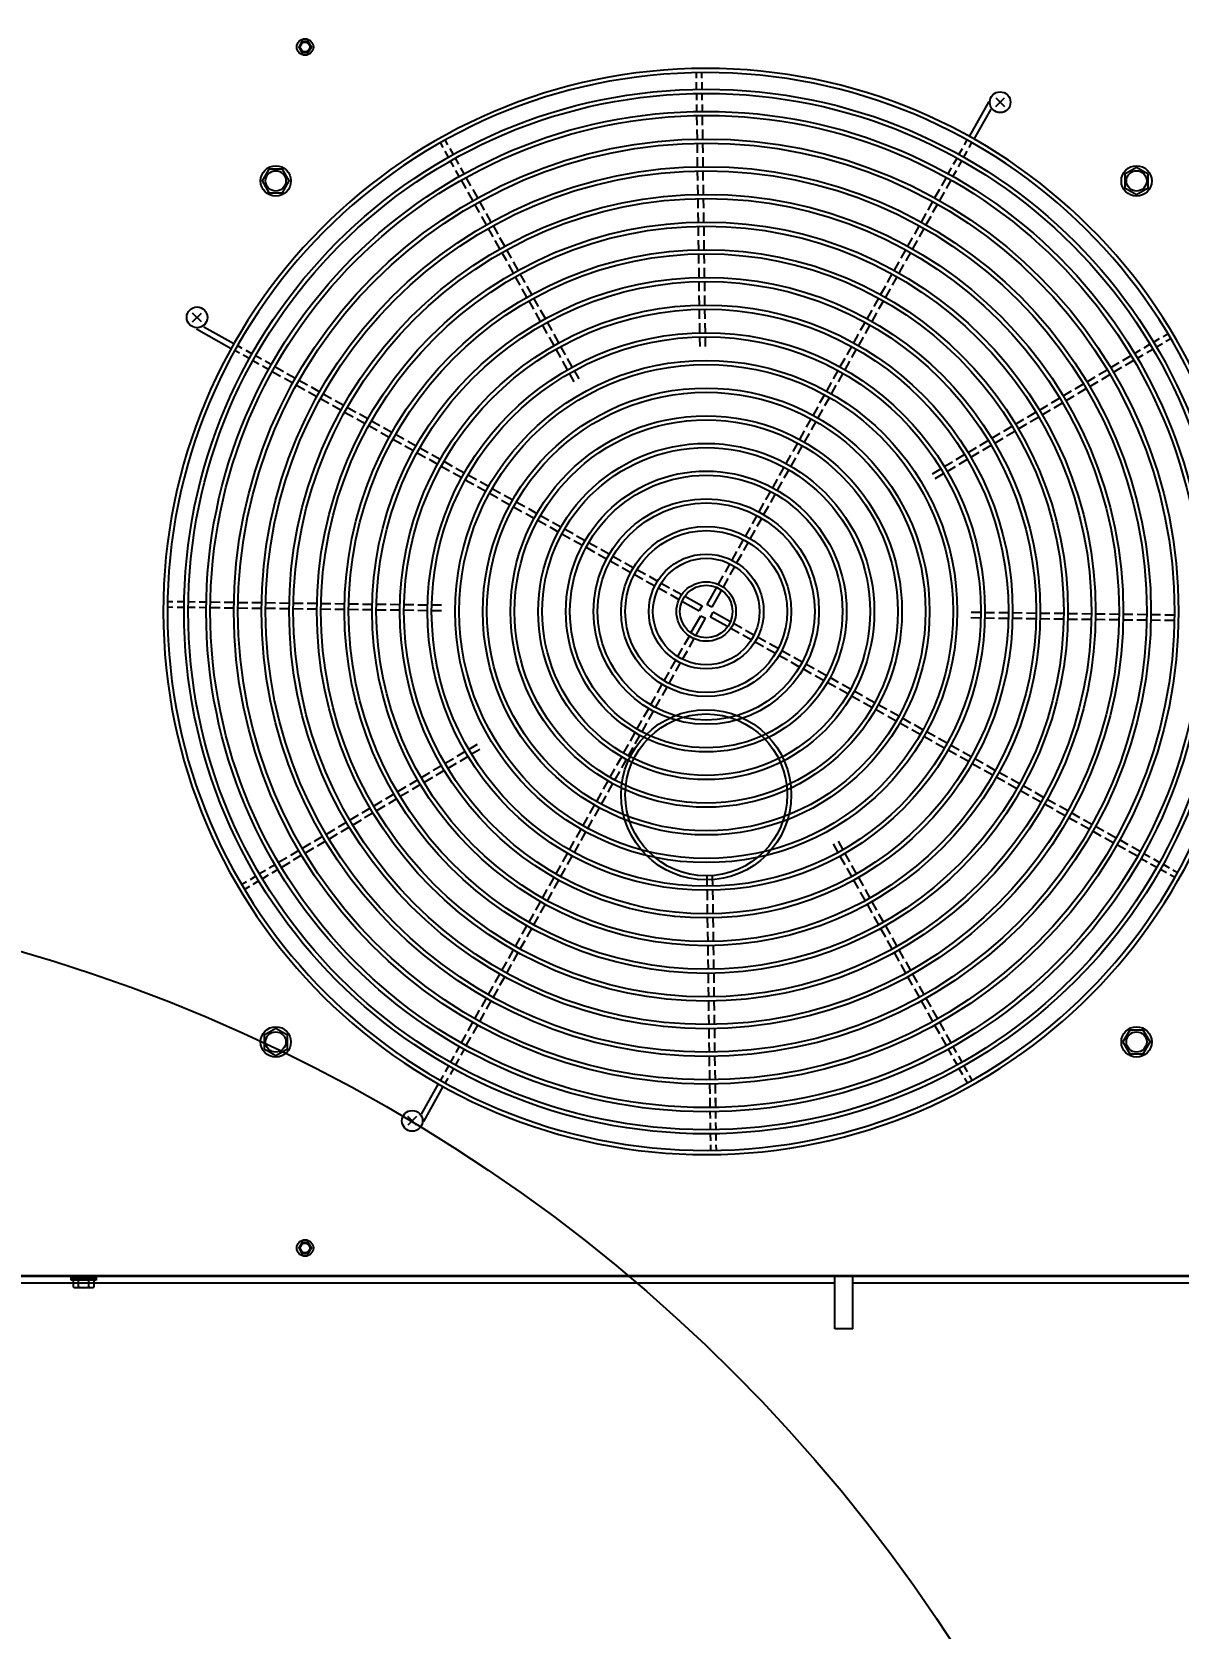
# Model space of a CAD drawing. Header units: millimetres. Extents: x 0 to 31017, y 0 to 21335.
# Drawn here: x 27058 to 27140.9, y 3095.1 to 3210.4 of the extents above; entities that cross this region are included whole.
import ezdxf
from ezdxf import colors
from ezdxf.entities.mleader import LeaderData, LeaderLine
from ezdxf.enums import TextEntityAlignment as Align
from ezdxf.math import Vec2, Vec3

# ---------------------------------------------------------------- set-up
doc = ezdxf.new("R2010")
doc.units = ezdxf.units.MM
doc.layers.add('DIM', color=2, linetype='Continuous')
doc.styles.get("Standard").update_dxf_attribs({"font": 'arial.ttf'})

# ---------------------------------------------------------------- blocks, each defined once
blk = doc.blocks.new('3F機組圖灰底')
at = {"layer": 'DIM', "color": 8}
for p, q in [((106694.26, -45766.24), (106694.26, -45765.84)), ((106694.66, -45766.24), (106694.66, -45765.84)), ((106694.27, -45767.04), (106694.27, -45766.54)), ((106694.28, -45767.84), (106694.28, -45767.34)), ((106694.67, -45767.04), (106694.67, -45766.54)), ((106694.68, -45767.84), (106694.68, -45767.34)), ((106694.29, -45768.64), (106694.29, -45768.14)), ((106694.69, -45768.64), (106694.69, -45768.14)), ((106715.39, -45767.93), (106713.98, -45770.45)), ((106715.54, -45768.47), (106714.32, -45770.64)), ((106715.9, -45768.3), (106716.54, -45767.66)), ((106715.9, -45767.66), (106716.54, -45768.3)), ((106694.31, -45769.64), (106694.3, -45768.94)), ((106694.71, -45769.64), (106694.7, -45768.94)), ((106676.3, -45771.06), (106676.1, -45770.71)), ((106694.33, -45770.64), (106694.32, -45769.94)), ((106694.73, -45770.64), (106694.72, -45769.94)), ((106713.64, -45771.06), (106713.83, -45770.71)), ((106675.95, -45771.25), (106675.76, -45770.9)), ((106676.34, -45771.95), (106676.1, -45771.51)), ((106676.69, -45771.76), (106676.45, -45771.32)), ((106694.34, -45771.64), (106694.33, -45770.94)), ((106694.35, -45772.64), (106694.34, -45771.94)), ((106694.74, -45771.64), (106694.73, -45770.94)), ((106694.75, -45772.64), (106694.74, -45771.94)), ((106713.24, -45771.76), (106713.49, -45771.32)), ((106713.59, -45771.95), (106713.84, -45771.52)), ((106713.98, -45771.25), (106714.18, -45770.9)), ((106676.73, -45772.65), (106676.49, -45772.21)), ((106677.08, -45772.45), (106676.84, -45772.02)), ((106677.12, -45773.35), (106676.88, -45772.91)), ((106677.47, -45773.15), (106677.23, -45772.72)), ((106694.36, -45773.64), (106694.35, -45772.94)), ((106694.76, -45773.64), (106694.75, -45772.94)), ((106712.46, -45773.15), (106712.71, -45772.72)), ((106712.81, -45773.35), (106713.06, -45772.91)), ((106712.85, -45772.45), (106713.1, -45772.02)), ((106713.2, -45772.65), (106713.45, -45772.21)), ((106677.61, -45774.22), (106677.27, -45773.61)), ((106677.96, -45774.02), (106677.62, -45773.41)), ((106694.38, -45774.64), (106694.37, -45773.94)), ((106694.78, -45774.64), (106694.77, -45773.94)), ((106712.31, -45773.41), (106711.97, -45774.02)), ((106712.66, -45773.61), (106712.32, -45774.22)), ((106678.1, -45775.09), (106677.76, -45774.48)), ((106678.45, -45774.9), (106678.11, -45774.29)), ((106678.59, -45775.96), (106678.25, -45775.35)), ((106678.94, -45775.77), (106678.6, -45775.16)), ((106694.39, -45775.64), (106694.38, -45774.94)), ((106694.79, -45775.64), (106694.78, -45774.94)), ((106711.34, -45775.16), (106710.99, -45775.77)), ((106711.69, -45775.35), (106711.34, -45775.96)), ((106711.83, -45774.29), (106711.48, -45774.9)), ((106712.17, -45774.48), (106711.83, -45775.09)), ((106679.08, -45776.84), (106678.74, -45776.23)), ((106679.43, -45776.64), (106679.09, -45776.03)), ((106694.4, -45776.64), (106694.39, -45775.94)), ((106694.8, -45776.64), (106694.79, -45775.94)), ((106710.85, -45776.03), (106710.51, -45776.64)), ((106711.2, -45776.23), (106710.85, -45776.84)), ((106679.57, -45777.71), (106679.23, -45777.1)), ((106679.92, -45777.51), (106679.58, -45776.9)), ((106694.42, -45777.64), (106694.41, -45776.94)), ((106694.82, -45777.64), (106694.81, -45776.94)), ((106710.36, -45776.9), (106710.02, -45777.51)), ((106710.71, -45777.1), (106710.37, -45777.71)), ((106680.06, -45778.58), (106679.71, -45777.97)), ((106680.41, -45778.39), (106680.06, -45777.78)), ((106680.55, -45779.45), (106680.2, -45778.84)), ((106680.89, -45779.26), (106680.55, -45778.65)), ((106694.43, -45778.64), (106694.42, -45777.94)), ((106694.83, -45778.64), (106694.82, -45777.94)), ((106709.38, -45778.65), (106709.04, -45779.26)), ((106709.73, -45778.84), (106709.39, -45779.45)), ((106709.87, -45777.78), (106709.53, -45778.39)), ((106710.22, -45777.97), (106709.88, -45778.58)), ((106681.03, -45780.33), (106680.69, -45779.72)), ((106681.38, -45780.13), (106681.04, -45779.52)), ((106694.44, -45779.64), (106694.43, -45778.94)), ((106694.45, -45780.64), (106694.45, -45779.94)), ((106694.84, -45779.64), (106694.83, -45778.94)), ((106694.85, -45780.64), (106694.85, -45779.94)), ((106708.89, -45779.52), (106708.55, -45780.13)), ((106709.24, -45779.72), (106708.9, -45780.33)), ((106681.52, -45781.2), (106681.18, -45780.59)), ((106681.87, -45781), (106681.53, -45780.39)), ((106694.47, -45781.64), (106694.46, -45780.94)), ((106694.87, -45781.64), (106694.86, -45780.94)), ((106708.4, -45780.39), (106708.06, -45781)), ((106708.75, -45780.59), (106708.41, -45781.2)), ((106682.01, -45782.07), (106681.67, -45781.46)), ((106682.36, -45781.88), (106682.02, -45781.27)), ((106682.5, -45782.94), (106682.16, -45782.33)), ((106682.85, -45782.75), (106682.51, -45782.14)), ((106694.48, -45782.64), (106694.47, -45781.94)), ((106694.88, -45782.64), (106694.87, -45781.94)), ((106707.43, -45782.14), (106707.08, -45782.75)), ((106707.78, -45782.33), (106707.43, -45782.94)), ((106707.92, -45781.27), (106707.57, -45781.88)), ((106708.26, -45781.46), (106707.92, -45782.07)), ((106658.48, -45783.85), (106657.84, -45783.22)), ((106657.84, -45783.85), (106658.48, -45783.22)), ((106682.99, -45783.82), (106682.65, -45783.21)), ((106683.34, -45783.62), (106683, -45783.01)), ((106694.49, -45783.64), (106694.48, -45782.94)), ((106694.89, -45783.64), (106694.88, -45782.94)), ((106706.94, -45783.01), (106706.6, -45783.62)), ((106707.29, -45783.21), (106706.94, -45783.82)), ((106658.11, -45784.37), (106660.63, -45785.78)), ((106658.65, -45784.21), (106660.82, -45785.43)), ((106683.48, -45784.69), (106683.14, -45784.08)), ((106683.83, -45784.49), (106683.49, -45783.88)), ((106694.51, -45784.64), (106694.5, -45783.94)), ((106694.91, -45784.64), (106694.9, -45783.94)), ((106706.45, -45783.88), (106706.11, -45784.49)), ((106706.8, -45784.08), (106706.46, -45784.69)), ((106661.43, -45785.77), (106661.09, -45785.57)), ((106683.97, -45785.56), (106683.63, -45784.95)), ((106684.32, -45785.37), (106683.97, -45784.75)), ((106684.8, -45786.24), (106684.46, -45785.63)), ((106694.52, -45785.64), (106694.51, -45784.94)), ((106694.92, -45785.64), (106694.91, -45784.94)), ((106705.47, -45785.63), (106705.13, -45786.24)), ((106705.96, -45784.75), (106705.62, -45785.37)), ((106706.31, -45784.95), (106705.97, -45785.56)), ((106726.62, -45785.73), (106727.05, -45785.47)), ((106726.83, -45786.07), (106727.26, -45785.82)), ((106727.31, -45785.32), (106727.74, -45785.06)), ((106727.52, -45785.66), (106727.95, -45785.41)), ((106728, -45784.91), (106728.34, -45784.71)), ((106728.2, -45785.25), (106728.55, -45785.05)), ((106661.24, -45786.12), (106660.89, -45785.92)), ((106661.94, -45786.51), (106661.5, -45786.27)), ((106662.13, -45786.16), (106661.7, -45785.92)), ((106662.63, -45786.9), (106662.2, -45786.66)), ((106662.83, -45786.55), (106662.39, -45786.31)), ((106663.53, -45786.94), (106663.09, -45786.7)), ((106684.46, -45786.43), (106684.11, -45785.82)), ((106684.94, -45787.31), (106684.6, -45786.7)), ((106685.29, -45787.11), (106684.95, -45786.5)), ((106704.98, -45786.5), (106704.64, -45787.11)), ((106705.33, -45786.7), (106704.99, -45787.31)), ((106705.82, -45785.82), (106705.48, -45786.43)), ((106724.22, -45787.16), (106724.82, -45786.8)), ((106725.08, -45786.65), (106725.68, -45786.29)), ((106725.28, -45786.99), (106725.88, -45786.63)), ((106725.94, -45786.14), (106726.37, -45785.88)), ((106726.14, -45786.48), (106726.57, -45786.23)), ((106663.33, -45787.29), (106662.9, -45787.05)), ((106663.59, -45787.44), (106664.2, -45787.78)), ((106663.79, -45787.09), (106664.4, -45787.43)), ((106664.47, -45787.93), (106665.08, -45788.27)), ((106664.66, -45787.58), (106665.27, -45787.92)), ((106665.53, -45788.07), (106666.14, -45788.41)), ((106685.43, -45788.18), (106685.09, -45787.57)), ((106685.78, -45787.98), (106685.44, -45787.37)), ((106704.49, -45787.37), (106704.15, -45787.98)), ((106704.84, -45787.57), (106704.5, -45788.18)), ((106722.5, -45788.18), (106723.1, -45787.82)), ((106723.36, -45787.67), (106723.96, -45787.31)), ((106723.56, -45788.01), (106724.16, -45787.66)), ((106724.42, -45787.5), (106725.02, -45787.14)), ((106665.34, -45788.42), (106665.95, -45788.76)), ((106666.21, -45788.91), (106666.82, -45789.25)), ((106666.41, -45788.56), (106667.02, -45788.9)), ((106667.28, -45789.05), (106667.89, -45789.39)), ((106703.52, -45789.12), (106703.17, -45789.73)), ((106704.01, -45788.24), (106703.66, -45788.86)), ((106704.35, -45788.44), (106704.01, -45789.05)), ((106720.78, -45789.2), (106721.38, -45788.85)), ((106720.98, -45789.55), (106721.58, -45789.19)), ((106721.64, -45788.69), (106722.24, -45788.33)), ((106721.84, -45789.04), (106722.44, -45788.68)), ((106722.7, -45788.52), (106723.3, -45788.17)), ((106667.08, -45789.39), (106667.69, -45789.74)), ((106667.96, -45789.88), (106668.57, -45790.23)), ((106668.15, -45789.53), (106668.76, -45789.88)), ((106668.83, -45790.37), (106669.44, -45790.71)), ((106669.02, -45790.02), (106669.63, -45790.37)), ((106703.03, -45789.99), (106702.69, -45790.6)), ((106703.38, -45790.19), (106703.03, -45790.8)), ((106703.87, -45789.31), (106703.52, -45789.92)), ((106718.2, -45790.74), (106718.8, -45790.38)), ((106719.06, -45790.23), (106719.66, -45789.87)), ((106719.26, -45790.57), (106719.86, -45790.21)), ((106719.92, -45789.71), (106720.52, -45789.36)), ((106720.12, -45790.06), (106720.72, -45789.7)), ((106669.7, -45790.86), (106670.31, -45791.2)), ((106669.9, -45790.51), (106670.51, -45790.85)), ((106670.57, -45791.35), (106671.18, -45791.69)), ((106670.77, -45791), (106671.38, -45791.34)), ((106671.64, -45791.49), (106672.25, -45791.83)), ((106702.54, -45790.86), (106702.2, -45791.47)), ((106702.89, -45791.06), (106702.55, -45791.67)), ((106716.48, -45791.76), (106717.08, -45791.4)), ((106717.34, -45791.25), (106717.94, -45790.89)), ((106717.54, -45791.59), (106718.15, -45791.23)), ((106718.4, -45791.08), (106719.01, -45790.72)), ((106671.45, -45791.84), (106672.06, -45792.18)), ((106672.32, -45792.33), (106672.93, -45792.67)), ((106672.51, -45791.98), (106673.12, -45792.32)), ((106673.39, -45792.47), (106674, -45792.81)), ((106701.56, -45792.61), (106701.22, -45793.22)), ((106702.05, -45791.73), (106701.71, -45792.35)), ((106702.4, -45791.93), (106702.06, -45792.54)), ((106714.76, -45792.78), (106715.36, -45792.42)), ((106715.62, -45792.27), (106716.22, -45791.91)), ((106715.83, -45792.61), (106716.43, -45792.26)), ((106716.68, -45792.1), (106717.29, -45791.75)), ((106673.19, -45792.82), (106673.8, -45793.16)), ((106674.06, -45793.3), (106674.67, -45793.65)), ((106674.26, -45792.96), (106674.87, -45793.3)), ((106674.94, -45793.79), (106675.55, -45794.14)), ((106675.13, -45793.44), (106675.74, -45793.79)), ((106701.07, -45793.48), (106700.73, -45794.09)), ((106701.42, -45793.68), (106701.08, -45794.29)), ((106701.91, -45792.8), (106701.57, -45793.41)), ((106713.04, -45793.8), (106713.64, -45793.45)), ((106713.25, -45794.15), (106713.85, -45793.79)), ((106713.9, -45793.29), (106714.5, -45792.94)), ((106714.11, -45793.64), (106714.71, -45793.28)), ((106714.97, -45793.13), (106715.57, -45792.77)), ((106675.81, -45794.28), (106676.42, -45794.62)), ((106676, -45793.93), (106676.61, -45794.28)), ((106676.68, -45794.77), (106677.29, -45795.11)), ((106676.88, -45794.42), (106677.49, -45794.76)), ((106677.75, -45794.91), (106678.36, -45795.25)), ((106700.58, -45794.35), (106700.24, -45794.96)), ((106700.93, -45794.55), (106700.59, -45795.16)), ((106711.32, -45794.83), (106711.92, -45794.47)), ((106711.53, -45795.17), (106712.13, -45794.81)), ((106712.18, -45794.32), (106712.78, -45793.96)), ((106712.39, -45794.66), (106712.99, -45794.3)), ((106677.55, -45795.26), (106678.16, -45795.6)), ((106678.43, -45795.75), (106679.04, -45796.09)), ((106678.62, -45795.4), (106679.23, -45795.74)), ((106679.49, -45795.89), (106680.1, -45796.23)), ((106699.61, -45796.1), (106699.26, -45796.71)), ((106700.09, -45795.22), (106699.75, -45795.84)), ((106700.44, -45795.42), (106700.1, -45796.03)), ((106679.3, -45796.24), (106679.91, -45796.58)), ((106680.17, -45796.73), (106680.78, -45797.07)), ((106680.37, -45796.38), (106680.98, -45796.72)), ((106681.04, -45797.22), (106681.65, -45797.56)), ((106681.24, -45796.87), (106681.85, -45797.21)), ((106682.11, -45797.35), (106682.72, -45797.7)), ((106699.12, -45796.97), (106698.77, -45797.58)), ((106699.47, -45797.17), (106699.12, -45797.78)), ((106699.95, -45796.29), (106699.61, -45796.9)), ((106681.92, -45797.7), (106682.53, -45798.05)), ((106682.79, -45798.19), (106683.4, -45798.53)), ((106682.98, -45797.84), (106683.59, -45798.19)), ((106683.86, -45798.33), (106684.47, -45798.67)), ((106698.63, -45797.84), (106698.29, -45798.45)), ((106698.98, -45798.04), (106698.63, -45798.65)), ((106683.66, -45798.68), (106684.27, -45799.02)), ((106684.53, -45799.17), (106685.14, -45799.51)), ((106684.73, -45798.82), (106685.34, -45799.16)), ((106685.41, -45799.66), (106686.02, -45800)), ((106685.6, -45799.31), (106686.21, -45799.65)), ((106697.65, -45799.59), (106697.31, -45800.2)), ((106698.14, -45798.72), (106697.8, -45799.33)), ((106698.49, -45798.91), (106698.15, -45799.52)), ((106686.28, -45800.15), (106686.89, -45800.49)), ((106686.47, -45799.8), (106687.08, -45800.14)), ((106687.15, -45800.64), (106687.76, -45800.98)), ((106687.35, -45800.29), (106687.96, -45800.63)), ((106688.22, -45800.78), (106688.83, -45801.12)), ((106697.16, -45800.46), (106696.82, -45801.07)), ((106697.51, -45800.66), (106697.17, -45801.27)), ((106698, -45799.78), (106697.66, -45800.39)), ((106688.02, -45801.13), (106688.63, -45801.47)), ((106688.9, -45801.61), (106689.51, -45801.96)), ((106689.09, -45801.27), (106689.7, -45801.61)), ((106689.96, -45801.75), (106690.58, -45802.1)), ((106696.67, -45801.33), (106696.33, -45801.95)), ((106697.02, -45801.53), (106696.68, -45802.14)), ((106689.77, -45802.1), (106690.38, -45802.45)), ((106690.64, -45802.59), (106691.25, -45802.94)), ((106690.84, -45802.24), (106691.45, -45802.59)), ((106691.52, -45803.08), (106692.13, -45803.42)), ((106691.71, -45802.73), (106692.32, -45803.08)), ((106695.69, -45803.08), (106695.02, -45804.29)), ((106696.18, -45802.21), (106695.84, -45802.82)), ((106696.53, -45802.4), (106696.19, -45803.02)), ((106656.42, -45804.09), (106656.02, -45804.08)), ((106657.22, -45804.1), (106656.72, -45804.09)), ((106658.02, -45804.11), (106657.52, -45804.1)), ((106658.82, -45804.12), (106658.32, -45804.11)), ((106659.82, -45804.13), (106659.12, -45804.12)), ((106660.82, -45804.14), (106660.12, -45804.14)), ((106661.82, -45804.16), (106661.12, -45804.15)), ((106662.82, -45804.17), (106662.12, -45804.16)), ((106663.82, -45804.18), (106663.12, -45804.17)), ((106664.82, -45804.2), (106664.12, -45804.19)), ((106665.82, -45804.21), (106665.12, -45804.2)), ((106666.82, -45804.22), (106666.12, -45804.21)), ((106667.82, -45804.24), (106667.12, -45804.23)), ((106668.82, -45804.25), (106668.12, -45804.24)), ((106669.82, -45804.26), (106669.12, -45804.25)), ((106670.82, -45804.27), (106670.12, -45804.27)), ((106671.82, -45804.29), (106671.12, -45804.28)), ((106692.39, -45803.57), (106693, -45803.91)), ((106692.58, -45803.22), (106693.2, -45803.57)), ((106693.26, -45804.06), (106694.47, -45804.74)), ((106693.46, -45803.71), (106694.67, -45804.39)), ((106696.04, -45803.28), (106695.37, -45804.48)), ((106656.42, -45804.49), (106656.02, -45804.48)), ((106657.22, -45804.5), (106656.72, -45804.49)), ((106658.02, -45804.51), (106657.52, -45804.5)), ((106658.82, -45804.52), (106658.32, -45804.51)), ((106659.82, -45804.53), (106659.12, -45804.52)), ((106660.82, -45804.54), (106660.12, -45804.54)), ((106661.82, -45804.56), (106661.12, -45804.55)), ((106662.82, -45804.57), (106662.12, -45804.56)), ((106663.82, -45804.58), (106663.12, -45804.57)), ((106664.82, -45804.6), (106664.12, -45804.59)), ((106665.82, -45804.61), (106665.12, -45804.6)), ((106666.82, -45804.62), (106666.12, -45804.61)), ((106667.82, -45804.64), (106667.12, -45804.63)), ((106668.82, -45804.65), (106668.12, -45804.64)), ((106669.82, -45804.66), (106669.12, -45804.65)), ((106670.82, -45804.67), (106670.12, -45804.67)), ((106671.82, -45804.69), (106671.12, -45804.68)), ((106672.82, -45804.3), (106672.12, -45804.29)), ((106672.82, -45804.7), (106672.12, -45804.69)), ((106673.82, -45804.31), (106673.12, -45804.3)), ((106673.82, -45804.71), (106673.12, -45804.7)), ((106674.82, -45804.33), (106674.12, -45804.32)), ((106674.82, -45804.73), (106674.12, -45804.72)), ((106675.82, -45804.34), (106675.12, -45804.33)), ((106675.82, -45804.74), (106675.12, -45804.73)), ((106693.89, -45806.29), (106694.57, -45805.09)), ((106694.24, -45806.49), (106694.92, -45805.28)), ((106694.67, -45804.39), (106694.47, -45804.74)), ((106694.57, -45805.09), (106694.92, -45805.28)), ((106695.37, -45804.48), (106695.02, -45804.29)), ((106695.27, -45805.19), (106695.46, -45804.84)), ((106696.47, -45805.86), (106695.27, -45805.19)), ((106696.67, -45805.51), (106695.46, -45804.84)), ((106714.11, -45805.23), (106714.81, -45805.24)), ((106714.12, -45804.83), (106714.82, -45804.84)), ((106715.11, -45805.25), (106715.81, -45805.26)), ((106715.12, -45804.85), (106715.82, -45804.86)), ((106716.11, -45805.26), (106716.81, -45805.27)), ((106716.12, -45804.86), (106716.82, -45804.87)), ((106717.11, -45805.27), (106717.81, -45805.28)), ((106717.12, -45804.87), (106717.82, -45804.88)), ((106718.11, -45805.29), (106718.81, -45805.3)), ((106718.12, -45804.89), (106718.82, -45804.9)), ((106719.11, -45805.3), (106719.81, -45805.31)), ((106719.12, -45804.9), (106719.82, -45804.91)), ((106720.11, -45805.31), (106720.81, -45805.32)), ((106720.12, -45804.91), (106720.82, -45804.92)), ((106721.11, -45805.33), (106721.81, -45805.33)), ((106721.12, -45804.93), (106721.82, -45804.93)), ((106722.11, -45805.34), (106722.81, -45805.35)), ((106722.12, -45804.94), (106722.82, -45804.95)), ((106723.11, -45805.35), (106723.81, -45805.36)), ((106723.12, -45804.95), (106723.82, -45804.96)), ((106724.11, -45805.36), (106724.81, -45805.37)), ((106724.12, -45804.96), (106724.82, -45804.97)), ((106725.11, -45805.38), (106725.81, -45805.39)), ((106725.12, -45804.98), (106725.82, -45804.99)), ((106726.11, -45805.39), (106726.81, -45805.4)), ((106726.12, -45804.99), (106726.82, -45805)), ((106727.11, -45805.4), (106727.81, -45805.41)), ((106727.12, -45805), (106727.82, -45805.01)), ((106728.11, -45805.42), (106728.81, -45805.42)), ((106728.12, -45805.02), (106728.82, -45805.02)), ((106693.4, -45807.17), (106693.75, -45806.56)), ((106697.35, -45806.35), (106696.74, -45806.01)), ((106697.55, -45806), (106696.93, -45805.66)), ((106698.22, -45806.84), (106697.61, -45806.5)), ((106698.42, -45806.49), (106697.81, -45806.15)), ((106692.91, -45808.04), (106693.26, -45807.43)), ((106693.26, -45808.24), (106693.61, -45807.63)), ((106693.75, -45807.36), (106694.1, -45806.75)), ((106699.1, -45807.33), (106698.49, -45806.99)), ((106699.29, -45806.98), (106698.68, -45806.64)), ((106699.97, -45807.82), (106699.36, -45807.48)), ((106700.17, -45807.47), (106699.55, -45807.13)), ((106701.04, -45807.96), (106700.43, -45807.62)), ((106692.42, -45808.92), (106692.77, -45808.31)), ((106692.77, -45809.11), (106693.12, -45808.5)), ((106700.84, -45808.31), (106700.23, -45807.97)), ((106701.72, -45808.8), (106701.1, -45808.45)), ((106701.91, -45808.45), (106701.3, -45808.11)), ((106702.78, -45808.94), (106702.17, -45808.59)), ((106691.94, -45809.79), (106692.28, -45809.18)), ((106692.28, -45809.99), (106692.63, -45809.37)), ((106702.59, -45809.29), (106701.98, -45808.94)), ((106703.46, -45809.77), (106702.85, -45809.43)), ((106703.66, -45809.43), (106703.05, -45809.08)), ((106704.33, -45810.26), (106703.72, -45809.92)), ((106704.53, -45809.91), (106703.92, -45809.57)), ((106690.96, -45811.54), (106691.3, -45810.92)), ((106691.31, -45811.73), (106691.65, -45811.12)), ((106691.45, -45810.66), (106691.79, -45810.05)), ((106691.8, -45810.86), (106692.14, -45810.25)), ((106705.21, -45810.75), (106704.6, -45810.41)), ((106705.4, -45810.4), (106704.79, -45810.06)), ((106706.08, -45811.24), (106705.47, -45810.9)), ((106706.27, -45810.89), (106705.66, -45810.55)), ((106707.15, -45811.38), (106706.54, -45811.04)), ((106690.47, -45812.41), (106690.81, -45811.8)), ((106690.82, -45812.6), (106691.16, -45811.99)), ((106706.95, -45811.73), (106706.34, -45811.39)), ((106707.82, -45812.22), (106707.21, -45811.88)), ((106708.02, -45811.87), (106707.41, -45811.53)), ((106708.89, -45812.36), (106708.28, -45812.02)), ((106689.98, -45813.28), (106690.32, -45812.67)), ((106690.33, -45813.48), (106690.67, -45812.87)), ((106708.7, -45812.71), (106708.09, -45812.37)), ((106709.57, -45813.2), (106708.96, -45812.85)), ((106709.76, -45812.85), (106709.15, -45812.5)), ((106710.44, -45813.68), (106709.83, -45813.34)), ((106710.64, -45813.34), (106710.03, -45812.99)), ((106711.51, -45813.82), (106710.9, -45813.48)), ((106678.41, -45814.4), (106677.81, -45814.76)), ((106689, -45815.03), (106689.34, -45814.41)), ((106689.35, -45815.22), (106689.69, -45814.61)), ((106689.49, -45814.15), (106689.83, -45813.54)), ((106689.84, -45814.35), (106690.18, -45813.74)), ((106711.31, -45814.17), (106710.7, -45813.83)), ((106712.19, -45814.66), (106711.58, -45814.32)), ((106712.38, -45814.31), (106711.77, -45813.97)), ((106713.25, -45814.8), (106712.64, -45814.46)), ((106676.69, -45815.43), (106676.09, -45815.78)), ((106676.89, -45815.77), (106676.29, -45816.13)), ((106677.55, -45814.91), (106676.95, -45815.27)), ((106677.75, -45815.26), (106677.15, -45815.62)), ((106678.61, -45814.75), (106678.01, -45815.1)), ((106688.51, -45815.9), (106688.86, -45815.29)), ((106688.86, -45816.09), (106689.2, -45815.48)), ((106713.06, -45815.15), (106712.45, -45814.81)), ((106713.93, -45815.64), (106713.32, -45815.3)), ((106714.13, -45815.29), (106713.52, -45814.95)), ((106714.8, -45816.13), (106714.19, -45815.79)), ((106715, -45815.78), (106714.39, -45815.44)), ((106674.11, -45816.96), (106673.51, -45817.32)), ((106674.97, -45816.45), (106674.37, -45816.81)), ((106675.17, -45816.79), (106674.57, -45817.15)), ((106675.83, -45815.94), (106675.23, -45816.29)), ((106676.03, -45816.28), (106675.43, -45816.64)), ((106688.02, -45816.77), (106688.37, -45816.16)), ((106688.37, -45816.97), (106688.72, -45816.36)), ((106715.68, -45816.62), (106715.07, -45816.28)), ((106715.87, -45816.27), (106715.26, -45815.93)), ((106716.55, -45817.11), (106715.94, -45816.76)), ((106716.74, -45816.76), (106716.13, -45816.42)), ((106717.62, -45817.25), (106717.01, -45816.9)), ((106672.39, -45817.98), (106671.79, -45818.34)), ((106673.25, -45817.47), (106672.65, -45817.83)), ((106673.45, -45817.81), (106672.85, -45818.17)), ((106674.31, -45817.3), (106673.71, -45817.66)), ((106687.05, -45818.52), (106687.39, -45817.9)), ((106687.4, -45818.71), (106687.74, -45818.1)), ((106687.54, -45817.64), (106687.88, -45817.03)), ((106687.88, -45817.84), (106688.23, -45817.23)), ((106717.42, -45817.6), (106716.81, -45817.25)), ((106718.29, -45818.08), (106717.68, -45817.74)), ((106718.49, -45817.73), (106717.88, -45817.39)), ((106719.36, -45818.22), (106718.75, -45817.88)), ((106670.67, -45819), (106670.07, -45819.36)), ((106671.53, -45818.49), (106670.93, -45818.85)), ((106671.74, -45818.84), (106671.13, -45819.19)), ((106672.59, -45818.33), (106671.99, -45818.68)), ((106686.56, -45819.39), (106686.9, -45818.78)), ((106686.91, -45819.58), (106687.25, -45818.97)), ((106719.17, -45818.57), (106718.55, -45818.23)), ((106720.04, -45819.06), (106719.43, -45818.72)), ((106720.23, -45818.71), (106719.62, -45818.37)), ((106720.91, -45819.55), (106720.3, -45819.21)), ((106721.11, -45819.2), (106720.5, -45818.86)), ((106668.95, -45820.03), (106668.35, -45820.38)), ((106669.16, -45820.37), (106668.55, -45820.73)), ((106669.81, -45819.51), (106669.21, -45819.87)), ((106670.02, -45819.86), (106669.41, -45820.22)), ((106670.88, -45819.35), (106670.27, -45819.71)), ((106686.07, -45820.26), (106686.41, -45819.65)), ((106686.42, -45820.46), (106686.76, -45819.85)), ((106721.78, -45820.04), (106721.17, -45819.7)), ((106721.98, -45819.69), (106721.37, -45819.35)), ((106722.66, -45820.53), (106722.04, -45820.19)), ((106722.85, -45820.18), (106722.24, -45819.84)), ((106723.72, -45820.67), (106723.11, -45820.33)), ((106666.37, -45821.56), (106665.77, -45821.92)), ((106667.23, -45821.05), (106666.63, -45821.41)), ((106667.44, -45821.39), (106666.84, -45821.75)), ((106668.09, -45820.54), (106667.49, -45820.9)), ((106668.3, -45820.88), (106667.7, -45821.24)), ((106685.09, -45822.01), (106685.43, -45821.39)), ((106685.58, -45821.13), (106685.92, -45820.52)), ((106685.93, -45821.33), (106686.27, -45820.72)), ((106704.5, -45821.39), (106704.84, -45822.01)), ((106723.53, -45821.02), (106722.92, -45820.67)), ((106724.4, -45821.51), (106723.79, -45821.16)), ((106724.6, -45821.16), (106723.99, -45820.81)), ((106725.47, -45821.64), (106724.86, -45821.3)), ((106664.65, -45822.58), (106664.05, -45822.94)), ((106665.51, -45822.07), (106664.91, -45822.43)), ((106665.72, -45822.41), (106665.12, -45822.77)), ((106666.58, -45821.9), (106665.98, -45822.26)), ((106684.6, -45822.88), (106684.94, -45822.27)), ((106684.95, -45823.07), (106685.29, -45822.46)), ((106685.44, -45822.2), (106685.78, -45821.59)), ((106704.15, -45821.59), (106704.49, -45822.2)), ((106704.64, -45822.46), (106704.98, -45823.07)), ((106704.99, -45822.27), (106705.33, -45822.88)), ((106725.27, -45821.99), (106724.66, -45821.65)), ((106726.15, -45822.48), (106725.53, -45822.14)), ((106726.34, -45822.13), (106725.73, -45821.79)), ((106726.41, -45822.63), (106726.84, -45822.88)), ((106726.6, -45822.28), (106727.04, -45822.53)), ((106727.3, -45822.67), (106727.74, -45822.92)), ((106663.11, -45823.5), (106662.68, -45823.76)), ((106663.31, -45823.85), (106662.88, -45824.1)), ((106663.8, -45823.09), (106663.37, -45823.35)), ((106664, -45823.44), (106663.57, -45823.69)), ((106664.86, -45822.93), (106664.26, -45823.28)), ((106684.11, -45823.75), (106684.46, -45823.14)), ((106684.46, -45823.95), (106684.8, -45823.34)), ((106705.13, -45823.34), (106705.47, -45823.95)), ((106705.48, -45823.14), (106705.82, -45823.75)), ((106727.1, -45823.02), (106727.54, -45823.27)), ((106727.8, -45823.41), (106728.24, -45823.66)), ((106728, -45823.06), (106728.43, -45823.31)), ((106728.5, -45823.8), (106728.85, -45824)), ((106728.7, -45823.45), (106729.04, -45823.65)), ((106661.73, -45824.32), (106661.39, -45824.53)), ((106661.94, -45824.67), (106661.59, -45824.87)), ((106662.42, -45823.91), (106661.99, -45824.17)), ((106662.63, -45824.26), (106662.2, -45824.51)), ((106683.14, -45825.5), (106683.48, -45824.88)), ((106683.63, -45824.62), (106683.97, -45824.01)), ((106683.97, -45824.82), (106684.32, -45824.21)), ((106695.01, -45823.94), (106695.02, -45824.64)), ((106695.03, -45824.94), (106695.04, -45825.64)), ((106695.41, -45823.93), (106695.42, -45824.63)), ((106695.43, -45824.93), (106695.44, -45825.63)), ((106705.62, -45824.21), (106705.96, -45824.82)), ((106705.97, -45824.01), (106706.31, -45824.62)), ((106706.46, -45824.88), (106706.8, -45825.5)), ((106682.65, -45826.37), (106682.99, -45825.76)), ((106683, -45826.56), (106683.34, -45825.95)), ((106683.49, -45825.69), (106683.83, -45825.08)), ((106695.04, -45825.94), (106695.05, -45826.64)), ((106695.44, -45825.93), (106695.45, -45826.63)), ((106706.11, -45825.08), (106706.45, -45825.69)), ((106706.6, -45825.95), (106706.94, -45826.56)), ((106706.94, -45825.76), (106707.29, -45826.37)), ((106682.16, -45827.24), (106682.5, -45826.63)), ((106682.51, -45827.44), (106682.85, -45826.83)), ((106695.05, -45826.94), (106695.06, -45827.64)), ((106695.45, -45826.93), (106695.46, -45827.63)), ((106707.08, -45826.83), (106707.43, -45827.44)), ((106707.43, -45826.63), (106707.78, -45827.24)), ((106681.18, -45828.99), (106681.52, -45828.37)), ((106681.67, -45828.11), (106682.01, -45827.5)), ((106682.02, -45828.31), (106682.36, -45827.7)), ((106695.07, -45827.94), (106695.08, -45828.64)), ((106695.47, -45827.93), (106695.48, -45828.63)), ((106707.57, -45827.7), (106707.92, -45828.31)), ((106707.92, -45827.5), (106708.26, -45828.11)), ((106708.41, -45828.37), (106708.75, -45828.99)), ((106680.69, -45829.86), (106681.03, -45829.25)), ((106681.04, -45830.05), (106681.38, -45829.44)), ((106681.53, -45829.18), (106681.87, -45828.57)), ((106695.08, -45828.94), (106695.09, -45829.64)), ((106695.48, -45828.93), (106695.49, -45829.63)), ((106708.06, -45828.57), (106708.4, -45829.18)), ((106708.55, -45829.44), (106708.89, -45830.05)), ((106708.9, -45829.25), (106709.24, -45829.86)), ((106680.2, -45830.73), (106680.55, -45830.12)), ((106680.55, -45830.93), (106680.89, -45830.31)), ((106695.09, -45829.94), (106695.1, -45830.64)), ((106695.49, -45829.93), (106695.5, -45830.63)), ((106709.04, -45830.31), (106709.38, -45830.93)), ((106709.39, -45830.12), (106709.73, -45830.73)), ((106679.23, -45832.48), (106679.57, -45831.86)), ((106679.71, -45831.6), (106680.06, -45830.99)), ((106680.06, -45831.8), (106680.41, -45831.19)), ((106695.11, -45830.94), (106695.11, -45831.64)), ((106695.12, -45831.94), (106695.13, -45832.64)), ((106695.51, -45830.93), (106695.51, -45831.63)), ((106695.52, -45831.93), (106695.53, -45832.63)), ((106709.53, -45831.19), (106709.87, -45831.8)), ((106709.88, -45830.99), (106710.22, -45831.6)), ((106710.37, -45831.86), (106710.71, -45832.48)), ((106678.74, -45833.35), (106679.08, -45832.74)), ((106679.09, -45833.54), (106679.43, -45832.93)), ((106679.58, -45832.67), (106679.92, -45832.06)), ((106695.13, -45832.94), (106695.14, -45833.64)), ((106695.53, -45832.93), (106695.54, -45833.63)), ((106710.02, -45832.06), (106710.36, -45832.67)), ((106710.51, -45832.93), (106710.85, -45833.54)), ((106710.85, -45832.74), (106711.2, -45833.35)), ((106678.25, -45834.22), (106678.59, -45833.61)), ((106678.6, -45834.42), (106678.94, -45833.8)), ((106695.14, -45833.94), (106695.15, -45834.64)), ((106695.54, -45833.93), (106695.55, -45834.63)), ((106710.99, -45833.8), (106711.34, -45834.42)), ((106711.34, -45833.61), (106711.69, -45834.22)), ((106677.27, -45835.96), (106677.61, -45835.35)), ((106677.76, -45835.09), (106678.1, -45834.48)), ((106678.11, -45835.29), (106678.45, -45834.68)), ((106695.16, -45834.94), (106695.17, -45835.64)), ((106695.56, -45834.93), (106695.57, -45835.63)), ((106711.48, -45834.68), (106711.83, -45835.29)), ((106711.83, -45834.48), (106712.17, -45835.09)), ((106712.32, -45835.35), (106712.66, -45835.96)), ((106677.12, -45836.23), (106676.88, -45836.66)), ((106677.47, -45836.42), (106677.23, -45836.86)), ((106677.62, -45836.16), (106677.96, -45835.55)), ((106695.17, -45835.94), (106695.18, -45836.64)), ((106695.57, -45835.93), (106695.58, -45836.63)), ((106711.97, -45835.55), (106712.31, -45836.16)), ((106712.46, -45836.42), (106712.71, -45836.86)), ((106712.81, -45836.23), (106713.05, -45836.66)), ((106676.34, -45837.62), (106676.1, -45838.06)), ((106676.73, -45836.92), (106676.49, -45837.36)), ((106677.08, -45837.12), (106676.84, -45837.56)), ((106695.18, -45836.94), (106695.19, -45837.64)), ((106695.58, -45836.93), (106695.59, -45837.63)), ((106712.85, -45837.12), (106713.1, -45837.56)), ((106713.2, -45836.92), (106713.45, -45837.36)), ((106713.59, -45837.62), (106713.84, -45838.06)), ((106675.95, -45838.32), (106675.75, -45838.67)), ((106676.3, -45838.52), (106676.1, -45838.86)), ((106676.69, -45837.82), (106676.45, -45838.25)), ((106695.2, -45837.94), (106695.21, -45838.64)), ((106695.6, -45837.93), (106695.61, -45838.63)), ((106713.24, -45837.82), (106713.49, -45838.25)), ((106713.63, -45838.52), (106713.83, -45838.86)), ((106713.98, -45838.32), (106714.18, -45838.67)), ((106674.39, -45841.11), (106675.61, -45838.93)), ((106674.55, -45841.65), (106675.96, -45839.13)), ((106695.21, -45838.94), (106695.22, -45839.64)), ((106695.22, -45839.94), (106695.23, -45840.64)), ((106695.23, -45839.94), (106695.24, -45840.64)), ((106695.61, -45838.93), (106695.62, -45839.63)), ((106695.62, -45839.93), (106695.63, -45840.63)), ((106695.63, -45839.93), (106695.64, -45840.63)), ((106695.24, -45840.94), (106695.25, -45841.44)), ((106695.64, -45840.93), (106695.65, -45841.43)), ((106674.03, -45841.28), (106673.4, -45841.91)), ((106674.03, -45841.91), (106673.4, -45841.28)), ((106695.25, -45841.74), (106695.26, -45842.24)), ((106695.65, -45841.73), (106695.66, -45842.23)), ((106695.26, -45842.54), (106695.27, -45843.04)), ((106695.27, -45843.34), (106695.28, -45843.74)), ((106695.66, -45842.53), (106695.67, -45843.03)), ((106695.67, -45843.33), (106695.68, -45843.73)), ((106559.97, -45852.79), (106739.97, -45852.79)), ((106560.09, -45852.79), (106739.85, -45852.79)), ((106563.35, -45852.82), (106736.57, -45852.82)), ((106595.67, -45853.32), (106704.27, -45853.32)), ((106649.07, -45853.11), (106649.07, -45852.79)), ((106649.07, -45852.79), (106650.87, -45852.79)), ((106649.07, -45852.95), (106650.87, -45852.95)), ((106650.87, -45853.11), (106649.07, -45853.11)), ((106649.22, -45853.59), (106649.22, -45853.11)), ((106650.53, -45853.66), (106649.4, -45853.66)), ((106649.59, -45853.59), (106649.59, -45853.11)), ((106649.97, -45852.95), (106649.81, -45853.11)), ((106650.13, -45852.95), (106649.97, -45853.11)), ((106650.34, -45853.59), (106650.34, -45853.11)), ((106650.72, -45853.59), (106650.72, -45853.11)), ((106650.87, -45852.79), (106650.87, -45853.11)), ((106704.27, -45856.64), (106704.27, -45852.82)), ((106705.57, -45856.64), (106705.57, -45852.82)), ((106705.57, -45853.32), (106736.72, -45853.32)), ((106705.57, -45856.64), (106704.27, -45856.64))]:
    blk.add_line(p, q, dxfattribs=at)
for points in [[(106666.2, -45764.39), (106666.43, -45763.99), (106666.2, -45763.59), (106665.74, -45763.59), (106665.51, -45763.99), (106665.74, -45764.39)], [(106663.36, -45772.83), (106662.87, -45773.67), (106663.36, -45774.52), (106664.34, -45774.52), (106664.83, -45773.67), (106664.34, -45772.83)], [(106726.93, -45773.18), (106726.08, -45772.69), (106725.23, -45773.18), (106725.23, -45774.16), (106726.08, -45774.65), (106726.93, -45774.16)], [(106663.01, -45836.39), (106663.85, -45836.88), (106664.7, -45836.39), (106664.7, -45835.41), (106663.85, -45834.92), (106663.01, -45835.41)], [(106726.57, -45836.75), (106727.06, -45835.9), (106726.57, -45835.05), (106725.59, -45835.05), (106725.1, -45835.9), (106725.59, -45836.75)], [(106666.2, -45851.19), (106666.43, -45850.79), (106666.2, -45850.39), (106665.74, -45850.39), (106665.51, -45850.79), (106665.74, -45851.19)]]:
    blk.add_lwpolyline(points, close=True, dxfattribs=at)
for centre, radius in [((106665.97, -45763.99), 0.6), ((106665.97, -45763.99), 0.345), ((106694.97, -45804.79), 37.75), ((106694.97, -45804.79), 37.45), ((106716.22, -45767.98), 0.75), ((106694.97, -45804.79), 36.15), ((106694.97, -45804.79), 35.85), ((106694.97, -45804.79), 34.15), ((106694.97, -45804.79), 33.85), ((106663.85, -45773.67), 1.1), ((106694.97, -45804.79), 32.15), ((106694.97, -45804.79), 31.85), ((106663.85, -45773.67), 0.735), ((106726.08, -45773.67), 1.1), ((106726.08, -45773.67), 0.735), ((106694.97, -45804.79), 30.15), ((106694.97, -45804.79), 29.85), ((106694.97, -45804.79), 28.15), ((106694.97, -45804.79), 27.85), ((106694.97, -45804.79), 26.15), ((106694.97, -45804.79), 25.85), ((106694.97, -45804.79), 24.15), ((106694.97, -45804.79), 23.85), ((106658.16, -45783.53), 0.75), ((106694.97, -45804.79), 22.15), ((106694.97, -45804.79), 21.85), ((106694.97, -45804.79), 20.15), ((106694.97, -45804.79), 19.85), ((106694.97, -45804.79), 18.15), ((106694.97, -45804.79), 17.85), ((106694.97, -45804.79), 16.15), ((106694.97, -45804.79), 15.85), ((106694.97, -45804.79), 14.15), ((106694.97, -45804.79), 13.85), ((106694.97, -45804.79), 12.15), ((106694.97, -45804.79), 11.85), ((106694.97, -45804.79), 10.15), ((106694.97, -45804.79), 9.85), ((106694.97, -45804.79), 8.15), ((106694.97, -45804.79), 7.85), ((106694.97, -45804.79), 6.15), ((106694.97, -45804.79), 5.85), ((106694.97, -45804.79), 4.15), ((106694.97, -45804.79), 3.85), ((106694.97, -45804.79), 2.15), ((106694.97, -45804.79), 1.9), ((106694.97, -45818.04), 6.15), ((106694.97, -45818.04), 5.85), ((106663.85, -45835.9), 1.1), ((106663.85, -45835.9), 0.735), ((106726.08, -45835.9), 1.1), ((106726.08, -45835.9), 0.735), ((106673.72, -45841.6), 0.75), ((106665.97, -45850.79), 0.6), ((106665.97, -45850.79), 0.345)]:
    blk.add_circle(centre, radius, dxfattribs=at)
for centre, radius, start, end in [((106694.97, -45804.79), 39.25, 91.5568, 91.5458), ((106694.97, -45804.79), 38.95, 91.572, 91.5714), ((106649.4, -45853.37), 0.286, 229.0554, 310.9446), ((106649.97, -45852.62), 1.04, 248.853, 291.147), ((106650.53, -45853.37), 0.286, 229.0554, 310.9446)]:
    blk.add_arc(centre, radius, start, end, dxfattribs=at)
blk = doc.blocks.new('_DetailCallout')
at = {"color": 0, "linetype": 'ByBlock', "lineweight": -2, "transparency": 16777216}
blk.add_line((8, 0), (-8, 0), dxfattribs=at)
blk.add_circle((0, 0), 8, dxfattribs=at)
at = {"color": 0, "transparency": 16777216}
for tag, p in [('視圖號碼', (0, 1)), ('圖紙號碼', (0, -6))]:
    blk.add_attdef(tag, text='', height=3, dxfattribs=at).set_placement(p, align=Align.CENTER)

msp = doc.modelspace()

# ---------------------------------------------------------------- block references
at = {"color": 30}
msp.add_blockref('3F機組圖灰底', (-79588.23, 48973.33), dxfattribs=at)

# ---------------------------------------------------------------- leaders
at = {"color": 54}
ml = msp.add_multileader_block('Standard', dxfattribs=at)
ml.set_content('_DetailCallout', color=54, scale=15)
ml.set_attribute('視圖號碼', '冷藏庫', width=0)
ml.set_attribute('圖紙號碼', 'A機', width=0)
ml.set_leader_properties()
ml.build(insert=Vec2(0, 0))
ml.multileader.update_dxf_attribs({"leader_type": 0})
ctx = ml.context
ctx.base_point, ctx.plane_origin = Vec3(29838.44, 5795.86), Vec3(29958.44, 5795.86)
notes = []
notes.append((ctx, [(0, (0, 0, 0), (0, 0), (1, 0), 1, [])]))
ctx.block.insert = Vec3(29958.44, 5795.86)
at = {"color": 230}
ml = msp.add_multileader_block('Standard', dxfattribs=at)
ml.set_content('_DetailCallout', color=230, scale=15)
ml.set_attribute('視圖號碼', '冷藏庫', width=0)
ml.set_attribute('圖紙號碼', 'A機', width=0)
ml.set_leader_properties()
ml.build(insert=Vec2(0, 0))
ml.multileader.update_dxf_attribs({"leader_type": 0})
ctx = ml.context
ctx.base_point, ctx.plane_origin = Vec3(29234.45, 5540.76), Vec3(29354.45, 5540.76)
notes.append((ctx, [(0, (0, 0, 0), (0, 0), (1, 0), 1, [])]))
ctx.block.insert = Vec3(29354.45, 5540.76)
at = {"color": 30}
ml = msp.add_multileader_block('Standard', dxfattribs=at)
ml.set_content('_DetailCallout', color=30, scale=15)
ml.set_attribute('視圖號碼', '冷藏庫', width=0)
ml.set_attribute('圖紙號碼', 'A', width=0)
ml.set_leader_properties()
ml.build(insert=Vec2(0, 0))
ml.multileader.update_dxf_attribs({"leader_type": 0})
ctx = ml.context
ctx.base_point, ctx.plane_origin = Vec3(29710.71, 5353.36), Vec3(29830.71, 5353.36)
notes.append((ctx, [(0, (0, 0, 0), (0, 0), (1, 0), 1, [])]))
ctx.block.insert = Vec3(29830.71, 5353.36)
ml = msp.add_multileader_block('Standard', dxfattribs=at)
ml.set_content('_DetailCallout', color=30, scale=15)
ml.set_attribute('視圖號碼', '急速庫', width=0)
ml.set_attribute('圖紙號碼', 'B', width=0)
ml.set_leader_properties()
ml.build(insert=Vec2(0, 0))
ml.multileader.update_dxf_attribs({"leader_type": 0})
ctx = ml.context
ctx.base_point, ctx.plane_origin = Vec3(27687.37, 4294.55), Vec3(27807.37, 4294.55)
notes.append((ctx, [(0, (0, 0, 0), (0, 0), (1, 0), 1, [])]))
ctx.block.insert = Vec3(27807.37, 4294.55)
ml = msp.add_multileader_block('Standard', dxfattribs=at)
ml.set_content('_DetailCallout', color=30, scale=15)
ml.set_attribute('視圖號碼', '急速庫', width=0)
ml.set_attribute('圖紙號碼', 'A-2', width=0)
ml.set_leader_properties()
ml.build(insert=Vec2(0, 0))
ml.multileader.update_dxf_attribs({"leader_type": 0})
ctx = ml.context
ctx.base_point, ctx.plane_origin = Vec3(28019.57, 4294.55), Vec3(28139.57, 4294.55)
notes.append((ctx, [(0, (0, 0, 0), (0, 0), (1, 0), 1, [])]))
ctx.block.insert = Vec3(28139.57, 4294.55)
ml = msp.add_multileader_block('Standard', dxfattribs=at)
ml.set_content('_DetailCallout', color=30, scale=15)
ml.set_attribute('視圖號碼', '急速庫', width=0)
ml.set_attribute('圖紙號碼', 'A-1', width=0)
ml.set_leader_properties()
ml.build(insert=Vec2(0, 0))
ml.multileader.update_dxf_attribs({"leader_type": 0})
ctx = ml.context
ctx.base_point, ctx.plane_origin = Vec3(28356.63, 4294.55), Vec3(28476.63, 4294.55)
notes.append((ctx, [(0, (0, 0, 0), (0, 0), (1, 0), 1, [])]))
ctx.block.insert = Vec3(28476.63, 4294.55)
at = {"color": 230}
ml = msp.add_multileader_block('Standard', dxfattribs=at)
ml.set_content('_DetailCallout', color=230, scale=15)
ml.set_attribute('視圖號碼', '急速庫', width=0)
ml.set_attribute('圖紙號碼', 'B機', width=0)
ml.set_leader_properties()
ml.build(insert=Vec2(0, 0))
ml.multileader.update_dxf_attribs({"leader_type": 0})
ctx = ml.context
ctx.base_point, ctx.plane_origin = Vec3(27021.05, 4196.21), Vec3(27141.05, 4196.21)
notes.append((ctx, [(0, (0, 0, 0), (0, 0), (1, 0), 1, [])]))
ctx.block.insert = Vec3(27141.05, 4196.21)
ml = msp.add_multileader_block('Standard', dxfattribs=at)
ml.set_content('_DetailCallout', color=230, scale=15)
ml.set_attribute('視圖號碼', '急速庫', width=0)
ml.set_attribute('圖紙號碼', 'A機', width=0)
ml.set_leader_properties()
ml.build(insert=Vec2(0, 0))
ml.multileader.update_dxf_attribs({"leader_type": 0})
ctx = ml.context
ctx.base_point, ctx.plane_origin = Vec3(27021.05, 3903.21), Vec3(27141.05, 3903.21)
notes.append((ctx, [(0, (0, 0, 0), (0, 0), (1, 0), 1, [])]))
ctx.block.insert = Vec3(27141.05, 3903.21)
at = {"color": 30}
ml = msp.add_multileader_block('Standard', dxfattribs=at)
ml.set_content('_DetailCallout', color=30, scale=15)
ml.set_attribute('視圖號碼', '半成品', width=0)
ml.set_attribute('圖紙號碼', 'B', width=0)
ml.set_leader_properties()
ml.build(insert=Vec2(0, 0))
ml.multileader.update_dxf_attribs({"leader_type": 0})
ctx = ml.context
ctx.base_point, ctx.plane_origin = Vec3(27687.37, 3070.89), Vec3(27807.37, 3070.89)
notes.append((ctx, [(0, (0, 0, 0), (0, 0), (1, 0), 1, [])]))
ctx.block.insert = Vec3(27807.37, 3070.89)
ml = msp.add_multileader_block('Standard', dxfattribs=at)
ml.set_content('_DetailCallout', color=30, scale=15)
ml.set_attribute('視圖號碼', '半成品', width=0)
ml.set_attribute('圖紙號碼', 'A-2', width=0)
ml.set_leader_properties()
ml.build(insert=Vec2(0, 0))
ml.multileader.update_dxf_attribs({"leader_type": 0})
ctx = ml.context
ctx.base_point, ctx.plane_origin = Vec3(28019.57, 3070.89), Vec3(28139.57, 3070.89)
notes.append((ctx, [(0, (0, 0, 0), (0, 0), (1, 0), 1, [])]))
ctx.block.insert = Vec3(28139.57, 3070.89)
ml = msp.add_multileader_block('Standard', dxfattribs=at)
ml.set_content('_DetailCallout', color=30, scale=15)
ml.set_attribute('視圖號碼', '半成品', width=0)
ml.set_attribute('圖紙號碼', 'A-1', width=0)
ml.set_leader_properties()
ml.build(insert=Vec2(0, 0))
ml.multileader.update_dxf_attribs({"leader_type": 0})
ctx = ml.context
ctx.base_point, ctx.plane_origin = Vec3(28356.63, 3070.89), Vec3(28476.63, 3070.89)
notes.append((ctx, [(0, (0, 0, 0), (0, 0), (1, 0), 1, [])]))
ctx.block.insert = Vec3(28476.63, 3070.89)
at = {"color": 54}
ml = msp.add_multileader_block('Standard', dxfattribs=at)
ml.set_content('_DetailCallout', color=54, scale=15)
ml.set_attribute('視圖號碼', '急速庫', width=0)
ml.set_attribute('圖紙號碼', 'A機', width=0)
ml.set_leader_properties()
ml.build(insert=Vec2(0, 0))
ml.multileader.update_dxf_attribs({"leader_type": 0})
ctx = ml.context
ctx.base_point, ctx.plane_origin = Vec3(27179.96, 3028.67), Vec3(27299.96, 3028.67)
notes.append((ctx, [(0, (0, 0, 0), (0, 0), (1, 0), 1, [])]))
ctx.block.insert = Vec3(27299.96, 3028.67)
ml = msp.add_multileader_block('Standard', dxfattribs=at)
ml.set_content('_DetailCallout', color=54, scale=15)
ml.set_attribute('視圖號碼', '半成品', width=0)
ml.set_attribute('圖紙號碼', 'A機', width=0)
ml.set_leader_properties()
ml.build(insert=Vec2(0, 0))
ml.multileader.update_dxf_attribs({"leader_type": 0})
ctx = ml.context
ctx.base_point, ctx.plane_origin = Vec3(26903.89, 3028.67), Vec3(27023.89, 3028.67)
notes.append((ctx, [(0, (0, 0, 0), (0, 0), (1, 0), 1, [])]))
ctx.block.insert = Vec3(27023.89, 3028.67)
for ctx, leaders in notes:
    for number, flags, end, landing, length, lines in leaders:
        leader = LeaderData()
        leader.index, (leader.has_last_leader_line, leader.has_dogleg_vector, leader.attachment_direction) = number, flags
        leader.last_leader_point, leader.dogleg_vector, leader.dogleg_length = Vec3(end), Vec3(landing), length
        for number, points, colour, breaks in lines:
            line = LeaderLine()
            line.index, line.vertices, line.color, line.breaks = number, Vec3.list(points), colors.encode_raw_color(colour), breaks
            leader.lines.append(line)
        ctx.leaders.append(leader)

doc.saveas('drawing.dxf')
